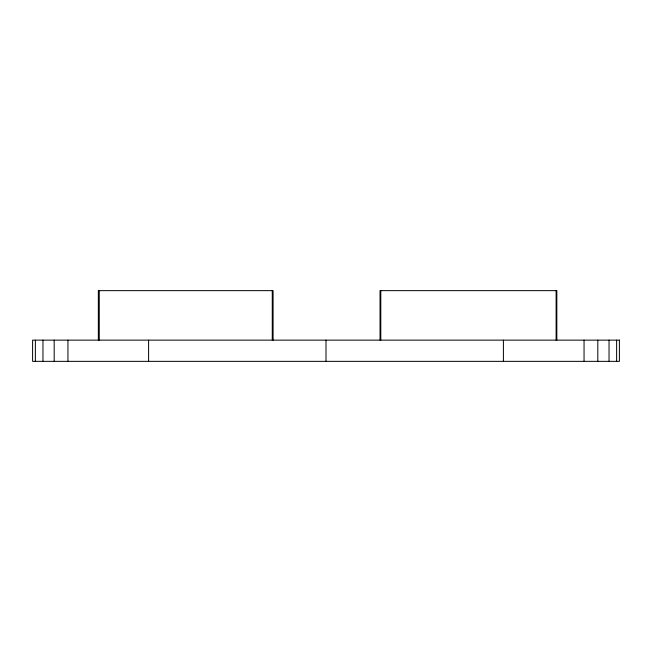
<?xml version="1.0" encoding="UTF-8"?>
<svg xmlns="http://www.w3.org/2000/svg" width="652" height="652" viewBox="0 0 652 652"><rect width="100%" height="100%" fill="white"/><g stroke="black" fill="none" stroke-linecap="round" stroke-linejoin="round"><path stroke-width="0.98" d="M616.621 340.14L616.621 361.355M609.041 340.14L609.041 361.355M597.811 340.14L597.811 361.355M584.053 340.14L584.053 361.355M556.832 340.14L556.832 290.645L380.083 290.645L380.083 340.14M556.482 290.645L556.482 340.14M556.123 290.645L556.123 340.14M503.409 340.14L503.409 361.355M380.792 290.645L380.792 340.14M380.442 290.645L380.442 340.14M326 340.14L326 361.355M272.976 340.14L272.976 290.645L98.346 290.645L98.346 340.14M272.626 290.645L272.626 340.14M272.267 290.645L272.267 340.14M148.591 340.14L148.591 361.355M99.055 290.645L99.055 340.14M98.705 290.645L98.705 340.14M67.947 340.14L67.947 361.355M54.189 340.14L54.189 361.355M42.959 340.14L42.959 361.355M35.379 340.14L35.379 361.355M619.4 340.14L32.6 340.14L32.6 361.355L619.4 361.355L619.4 340.14"/></g></svg>
